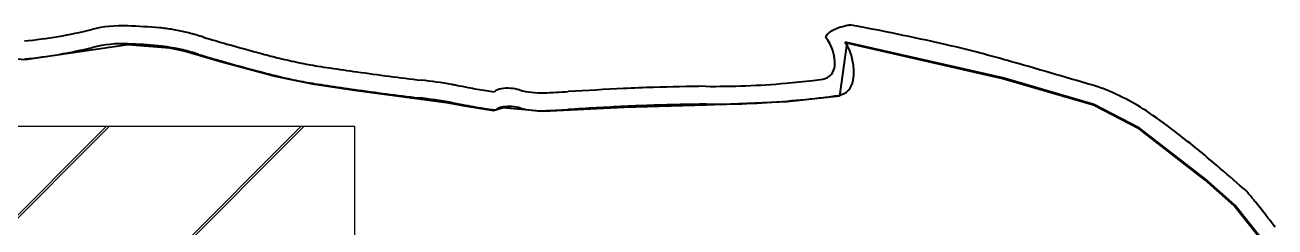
# Model space of a CAD drawing. Header units: metres. Extents: x 625987 to 635197, y 3048449 to 3066446.
# Drawn here: x 634664.53 to 634668.16, y 3063200.388 to 3063200.975 of the extents above; entities that cross this region are included whole.
import ezdxf

# ---------------------------------------------------------------- set-up
doc = ezdxf.new("R2010")
doc.units = ezdxf.units.M
doc.layers.add('C-FENC-AIRF-LEAS', color=253, linetype='Continuous', lineweight=0)
doc.layers.add('C-ROAD-LAND', color=253, linetype='Continuous', lineweight=9)
doc.layers.add('PIPELINE', color=220, linetype='Continuous')

msp = doc.modelspace()

# ---------------------------------------------------------------- hatches: boundary and pattern name
at = {"layer": 'PIPELINE', "linetype": 'Continuous'}
h = msp.add_hatch(dxfattribs=at)
h.set_pattern_fill('JIS_LC_20,_O', color=256, scale=0.02)
h.set_pattern_definition([(45, (-2638.28585, -345.82723), (-0.282842712475, 0.282842712475), []), (45, (-2638.27785, -345.82723), (-0.282842712475, 0.282842712475), [])])
h.paths.add_polyline_path([(634665.4868, 3063193.2009), (634654.1962, 3063193.2009), (634654.1962, 3063200.6806), (634665.4868, 3063200.6806)])

# ---------------------------------------------------------------- linework, layer by layer
at = {"layer": 'C-FENC-AIRF-LEAS', "lineweight": 40}
for p, q in [((634664.8285, 3063200.9176, 24568986.0801), (634664.5296, 3063200.8737, 24568986.0801)), ((634664.8285, 3063200.9176, 24568986.0801), (634664.5296, 3063200.8737, 24568986.0801)), ((634664.9506, 3063200.9074, 24568986.0801), (634664.8285, 3063200.9176, 24568986.0801)), ((634664.9506, 3063200.9074, 24568986.0801), (634664.8285, 3063200.9176, 24568986.0801)), ((634664.9915, 3063200.899, 24568986.0801), (634664.9506, 3063200.9074, 24568986.0801)), ((634664.9915, 3063200.899, 24568986.0801), (634664.9506, 3063200.9074, 24568986.0801)), ((634666.9167, 3063200.9217, 24568986.0801), (634666.8953, 3063200.7682, 24568986.0801)), ((634666.9167, 3063200.9217, 24568986.0801), (634666.8953, 3063200.7682, 24568986.0801)), ((634667.3694, 3063200.819, 24568986.0801), (634666.9167, 3063200.9217, 24568986.0801)), ((634667.3694, 3063200.819, 24568986.0801), (634666.9167, 3063200.9217, 24568986.0801)), ((634664.5296, 3063200.8737, 24568986.0801), (634664.292, 3063200.8926, 24568986.0801)), ((634664.5296, 3063200.8737, 24568986.0801), (634664.292, 3063200.8926, 24568986.0801)), ((634665.1014, 3063200.8671, 24568986.0801), (634664.9915, 3063200.899, 24568986.0801)), ((634665.1014, 3063200.8671, 24568986.0801), (634664.9915, 3063200.899, 24568986.0801)), ((634665.2561, 3063200.8253, 24568986.0801), (634665.1014, 3063200.8671, 24568986.0801)), ((634665.2561, 3063200.8253, 24568986.0801), (634665.1014, 3063200.8671, 24568986.0801)), ((634665.3708, 3063200.8018, 24568986.0801), (634665.2561, 3063200.8253, 24568986.0801)), ((634665.3708, 3063200.8018, 24568986.0801), (634665.2561, 3063200.8253, 24568986.0801)), ((634665.4863, 3063200.7849, 24568986.0801), (634665.3708, 3063200.8018, 24568986.0801)), ((634665.4863, 3063200.7849, 24568986.0801), (634665.3708, 3063200.8018, 24568986.0801)), ((634667.6333, 3063200.7416, 24568986.0801), (634667.3694, 3063200.819, 24568986.0801)), ((634667.6333, 3063200.7416, 24568986.0801), (634667.3694, 3063200.819, 24568986.0801)), ((634665.7607, 3063200.7481, 24568986.0801), (634665.4863, 3063200.7849, 24568986.0801)), ((634665.7607, 3063200.7481, 24568986.0801), (634665.4863, 3063200.7849, 24568986.0801)), ((634666.8953, 3063200.7682, 24568986.0801), (634666.7431, 3063200.7514, 24568986.0801)), ((634666.8953, 3063200.7682, 24568986.0801), (634666.7431, 3063200.7514, 24568986.0801)), ((634665.8074, 3063200.7396, 24568986.0801), (634665.7607, 3063200.7481, 24568986.0801)), ((634665.8074, 3063200.7396, 24568986.0801), (634665.7607, 3063200.7481, 24568986.0801)), ((634665.8907, 3063200.7259, 24568986.0801), (634665.8074, 3063200.7396, 24568986.0801)), ((634665.8907, 3063200.7259, 24568986.0801), (634665.8074, 3063200.7396, 24568986.0801)), ((634665.9186, 3063200.7344, 24568986.0801), (634665.8907, 3063200.7259, 24568986.0801)), ((634665.9186, 3063200.7344, 24568986.0801), (634665.8907, 3063200.7259, 24568986.0801)), ((634666.0354, 3063200.7232, 24568986.0801), (634665.9186, 3063200.7344, 24568986.0801)), ((634666.0354, 3063200.7232, 24568986.0801), (634665.9186, 3063200.7344, 24568986.0801)), ((634666.2704, 3063200.7357, 24568986.0801), (634666.0354, 3063200.7232, 24568986.0801)), ((634666.2704, 3063200.7357, 24568986.0801), (634666.0354, 3063200.7232, 24568986.0801)), ((634666.508, 3063200.7423, 24568986.0801), (634666.2704, 3063200.7357, 24568986.0801)), ((634666.508, 3063200.7423, 24568986.0801), (634666.2704, 3063200.7357, 24568986.0801)), ((634666.7431, 3063200.7514, 24568986.0801), (634666.508, 3063200.7423, 24568986.0801)), ((634666.7431, 3063200.7514, 24568986.0801), (634666.508, 3063200.7423, 24568986.0801)), ((634667.7655, 3063200.6735, 24568986.0801), (634667.6333, 3063200.7416, 24568986.0801)), ((634667.7655, 3063200.6735, 24568986.0801), (634667.6333, 3063200.7416, 24568986.0801)), ((634667.9569, 3063200.5248, 24568986.0801), (634667.7655, 3063200.6735, 24568986.0801)), ((634667.9569, 3063200.5248, 24568986.0801), (634667.7655, 3063200.6735, 24568986.0801)), ((634668.0414, 3063200.4499, 24568986.0801), (634667.9569, 3063200.5248, 24568986.0801)), ((634668.0414, 3063200.4499, 24568986.0801), (634667.9569, 3063200.5248, 24568986.0801)), ((634668.1173, 3063200.3547, 24568986.0801), (634668.0414, 3063200.4499, 24568986.0801)), ((634668.1173, 3063200.3547, 24568986.0801), (634668.0414, 3063200.4499, 24568986.0801))]:
    msp.add_line(p, q, dxfattribs=at)
at = {"layer": 'C-ROAD-LAND', "lineweight": 40}
for p, q in [((634667.3701, 3063200.8215, 24568986.0801), (634666.9122, 3063200.9254, 24568986.0801)), ((634667.3701, 3063200.8215, 24568986.0801), (634666.9122, 3063200.9254, 24568986.0801)), ((634667.6343, 3063200.7441, 24568986.0801), (634667.3701, 3063200.8215, 24568986.0801)), ((634667.6343, 3063200.7441, 24568986.0801), (634667.3701, 3063200.8215, 24568986.0801)), ((634667.7669, 3063200.6757, 24568986.0801), (634667.6343, 3063200.7441, 24568986.0801)), ((634667.7669, 3063200.6757, 24568986.0801), (634667.6343, 3063200.7441, 24568986.0801)), ((634667.9585, 3063200.5268, 24568986.0801), (634667.7669, 3063200.6757, 24568986.0801)), ((634667.9585, 3063200.5268, 24568986.0801), (634667.7669, 3063200.6757, 24568986.0801)), ((634668.0433, 3063200.4517, 24568986.0801), (634667.9585, 3063200.5268, 24568986.0801)), ((634668.0433, 3063200.4517, 24568986.0801), (634667.9585, 3063200.5268, 24568986.0801)), ((634668.1193, 3063200.3563, 24568986.0801), (634668.0433, 3063200.4517, 24568986.0801)), ((634668.1193, 3063200.3563, 24568986.0801), (634668.0433, 3063200.4517, 24568986.0801))]:
    msp.add_line(p, q, dxfattribs=at)
for centre, major_axis, ratio, start_param, end_param in [((634664.4021, 3063202.2545, 24568986.0801), (0.9417, 0.9417), 1, 4.021543, 4.170581), ((634664.4021, 3063202.2545, 24568986.0801), (0.9417, 0.9417), 1, 4.021543, 4.170581), ((634664.8118, 3063200.6058, 24568986.0801), (-0.2595, 0.2595), 1, -0.826421, -0.541808), ((634664.8118, 3063200.6058, 24568986.0801), (-0.2595, 0.2595), 1, -0.826421, -0.541808), ((634664.7366, 3063198.7748, 24568986.0801), (1.5553, 1.5553), 1, 0.701771, 0.744373), ((634664.7366, 3063198.7748, 24568986.0801), (1.5553, 1.5553), 1, 0.701771, 0.744373), ((634664.8896, 3063200.5992, 24568986.0801), (-0.2608, 0.2608), 1, -0.973105, -0.869021), ((634664.8896, 3063200.5992, 24568986.0801), (-0.2608, 0.2608), 1, -0.973105, -0.869021), ((634664.4212, 3063198.1337, 24568986.0801), (2.0353, 2.0353), 0.999994, 0.584338, 0.597694), ((634664.4212, 3063198.1337, 24568986.0801), (2.0353, 2.0353), 0.999994, 0.584338, 0.597694), ((634664.9662, 3063200.8075, 24568986.0801), (-0.1057, 0.1057), 0.999998, -1.045063, -0.986458), ((634664.9662, 3063200.8075, 24568986.0801), (-0.1057, 0.1057), 0.999998, -1.045063, -0.986458), ((634664.6998, 3063199.8046, 24568986.0801), (0.8395, 0.8395), 0.999999, 0.487865, 0.525728), ((634664.6998, 3063199.8046, 24568986.0801), (0.8395, 0.8395), 0.999999, 0.487865, 0.525728), ((634665.9215, 3063203.7889, 24568986.0801), (-2.1073, 2.1073), 0.999999, 2.058662, 2.08256), ((634665.9215, 3063203.7889, 24568986.0801), (-2.1073, 2.1073), 0.999999, 2.058662, 2.08256), ((634666.9021, 3063200.917, 24568986.0801), (-0.0369, 0.0369), 1, 0.108855, 0.333054), ((634666.9021, 3063200.917, 24568986.0801), (-0.0369, 0.0369), 1, 0.108855, 0.333054), ((634666.7618, 3063200.8641, 24568986.0801), (0.085, 0.085), 1, 5.43182, 6.178543), ((634666.7618, 3063200.8641, 24568986.0801), (0.085, 0.085), 1, 5.43182, 6.178543), ((634666.8762, 3063200.9377, 24568986.0801), (-0.0134, 0.0134), 0.999999, -0.483606, 0.108851), ((634666.8762, 3063200.9377, 24568986.0801), (-0.0134, 0.0134), 0.999999, -0.483606, 0.108851), ((634666.8981, 3063200.9186, 24568986.0801), (0.0327, 0.0327), 0.999999, 1.038949, 1.421509), ((634666.8981, 3063200.9186, 24568986.0801), (0.0327, 0.0327), 0.999999, 1.038949, 1.421509), ((634666.9127, 3063200.9153, 24568986.0801), (-0.0388, 0.0388), 1, -0.631664, -0.285412), ((634666.9127, 3063200.9153, 24568986.0801), (-0.0388, 0.0388), 1, -0.631664, -0.285412), ((634666.928, 3063200.9124, 24568986.0801), (-0.0437, 0.0437), 0.999999, -0.615431, -0.392466), ((634666.928, 3063200.9124, 24568986.0801), (-0.0437, 0.0437), 0.999999, -0.615431, -0.392466), ((634666.9516, 3063200.7752, 24568986.0801), (-0.1422, 0.1422), 0.999995, -0.672068, -0.615442), ((634666.9516, 3063200.7752, 24568986.0801), (-0.1422, 0.1422), 0.999995, -0.672068, -0.615442), ((634665.6162, 3063193.9509, 24568986.0801), (5.0527, 5.0527), 1, 0.562166, 0.600649), ((634665.6162, 3063193.9509, 24568986.0801), (5.0527, 5.0527), 1, 0.562166, 0.600649), ((634664.4006, 3063202.2213, 24568986.0801), (0.9554, 0.9554), 1, 4.022558, 4.17023), ((634664.4006, 3063202.2213, 24568986.0801), (0.9554, 0.9554), 1, 4.022558, 4.17023), ((634664.8128, 3063200.5602, 24568986.0801), (0.2548, 0.2548), 1, 0.741975, 1.028638), ((634664.8128, 3063200.5602, 24568986.0801), (0.2548, 0.2548), 1, 0.741975, 1.028638), ((634664.7325, 3063198.712, 24568986.0801), (1.5629, 1.5629), 1, 0.701774, 0.741976), ((634664.7325, 3063198.712, 24568986.0801), (1.5629, 1.5629), 1, 0.701774, 0.741976), ((634664.8898, 3063200.589, 24568986.0801), (0.231, 0.231), 1, 0.59716, 0.701772), ((634664.8898, 3063200.589, 24568986.0801), (0.231, 0.231), 1, 0.59716, 0.701772), ((634664.4508, 3063198.2844, 24568986.0801), (1.8899, 1.8899), 0.999999, 0.582917, 0.597163), ((634664.4508, 3063198.2844, 24568986.0801), (1.8899, 1.8899), 0.999999, 0.582917, 0.597163), ((634668.115, 3063211.604, 24568986.0801), (7.8469, 7.8469), 0.999999, 3.653352, 3.662973), ((634668.115, 3063211.604, 24568986.0801), (7.8469, 7.8469), 0.999999, 3.653352, 3.662973), ((634666.7693, 3063200.8378, 24568986.0801), (-0.1185, 0.1185), 1, 3.787964, 4.477402), ((634666.7693, 3063200.8378, 24568986.0801), (-0.1185, 0.1185), 1, 3.787964, 4.477402), ((634666.4347, 3063197.5564, 24568986.0801), (2.4384, 2.4384), 1, 0.506765, 0.562165), ((634666.4347, 3063197.5564, 24568986.0801), (2.4384, 2.4384), 1, 0.506765, 0.562165), ((634664.7172, 3063199.8592, 24568986.0801), (0.7623, 0.7623), 1, 0.487433, 0.531126), ((634664.7172, 3063199.8592, 24568986.0801), (0.7623, 0.7623), 1, 0.487433, 0.531126), ((634665.8996, 3063203.7095, 24568986.0801), (-2.0858, 2.0858), 0.999999, 2.05823, 2.082429), ((634665.8996, 3063203.7095, 24568986.0801), (-2.0858, 2.0858), 0.999999, 2.05823, 2.082429), ((634668.0803, 3063211.4749, 24568986.0801), (-7.7892, 7.7892), 0.999998, 2.082428, 2.092178), ((634668.0803, 3063211.4749, 24568986.0801), (-7.7892, 7.7892), 0.999998, 2.082428, 2.092178), ((634665.8852, 3063203.3556, 24568986.0801), (-1.8051, 1.8051), 0.999999, 2.092183, 2.112242), ((634665.8852, 3063203.3556, 24568986.0801), (-1.8051, 1.8051), 0.999999, 2.092183, 2.112242), ((634665.6053, 3063202.2308, 24568986.0801), (-0.9854, 0.9854), 1, 2.112235, 2.154748), ((634665.6053, 3063202.2308, 24568986.0801), (-0.9854, 0.9854), 1, 2.112235, 2.154748), ((634656.202, 3063161.7872, 24568986.0801), (28.7456, 28.7456), 0.999999, 0.500399, 0.506766), ((634656.202, 3063161.7872, 24568986.0801), (28.7456, 28.7456), 0.999999, 0.500399, 0.506766), ((634665.8973, 3063203.3994, 24568986.0801), (1.8739, 1.8739), 0.999998, 3.662977, 3.682856), ((634665.8973, 3063203.3994, 24568986.0801), (1.8739, 1.8739), 0.999998, 3.662977, 3.682856), ((634665.5642, 3063202.0295, 24568986.0801), (0.8402, 0.8402), 1, 3.72555, 3.771593), ((634665.5642, 3063202.0295, 24568986.0801), (0.8402, 0.8402), 1, 3.72555, 3.771593), ((634665.9603, 3063204.5581, 24568986.0801), (2.65, 2.65), 0.999996, 3.771588, 3.781006), ((634665.9603, 3063204.5581, 24568986.0801), (2.65, 2.65), 0.999996, 3.771588, 3.781006), ((634668.1825, 3063219.6721, 24568986.0801), (-13.4521, 13.4521), 0.999998, 2.210213, 2.214394), ((634668.1825, 3063219.6721, 24568986.0801), (-13.4521, 13.4521), 0.999998, 2.210213, 2.214394), ((634666.4999, 3063207.8859, 24568986.0801), (5.0335, 5.0335), 1, 3.785189, 3.811661), ((634666.4999, 3063207.8859, 24568986.0801), (5.0335, 5.0335), 1, 3.785189, 3.811661), ((634666.8399, 3063200.859, 24568986.0801), (-0.0296, 0.0296), 1, 2.527882, 3.861018), ((634666.8399, 3063200.859, 24568986.0801), (-0.0296, 0.0296), 1, 2.527882, 3.861018), ((634665.6008, 3063202.2091, 24568986.0801), (1.0066, 1.0066), 1, 3.682853, 3.725546), ((634665.6008, 3063202.2091, 24568986.0801), (1.0066, 1.0066), 1, 3.682853, 3.725546), ((634665.5599, 3063202.0091, 24568986.0801), (0.8622, 0.8622), 1, 3.725544, 3.771675), ((634665.5599, 3063202.0091, 24568986.0801), (0.8622, 0.8622), 1, 3.725544, 3.771675), ((634665.9745, 3063204.6569, 24568986.0801), (-2.7573, 2.7573), 0.999999, 2.200886, 2.210217), ((634665.9745, 3063204.6569, 24568986.0801), (-2.7573, 2.7573), 0.999999, 2.200886, 2.210217), ((634668.1641, 3063219.5496, 24568986.0801), (-13.4014, 13.4014), 0.999996, 2.21021, 2.214443), ((634668.1641, 3063219.5496, 24568986.0801), (-13.4014, 13.4014), 0.999996, 2.21021, 2.214443), ((634665.4966, 3063199.2247, 24568986.0801), (-1.1319, 1.1319), 0.999999, -0.95656, -0.900729), ((634665.4966, 3063199.2247, 24568986.0801), (-1.1319, 1.1319), 0.999999, -0.95656, -0.900729), ((634665.5877, 3063199.752, 24568986.0801), (-0.7535, 0.7535), 0.999984, -0.968545, -0.956571), ((634665.5877, 3063199.752, 24568986.0801), (-0.7535, 0.7535), 0.999984, -0.968545, -0.956571), ((634667.2905, 3063208.9459, 24568986.0801), (5.858, 5.858), 0.999979, 3.743865, 3.748159), ((634667.2905, 3063208.9459, 24568986.0801), (5.858, 5.858), 0.999979, 3.743865, 3.748159), ((634666.6795, 3063189.0706, 24568986.0801), (8.2926, 8.2926), 1, 0.800182, 0.813034), ((634666.6795, 3063189.0706, 24568986.0801), (8.2926, 8.2926), 1, 0.800182, 0.813034), ((634666.5301, 3063203.1979, 24568986.0801), (-1.6979, 1.6979), 1, 2.346227, 2.394904), ((634666.5301, 3063203.1979, 24568986.0801), (-1.6979, 1.6979), 1, 2.346227, 2.394904), ((634666.531, 3063203.1744, 24568986.0801), (-1.6813, 1.6813), 1, 2.394904, 2.443821), ((634666.531, 3063203.1744, 24568986.0801), (-1.6813, 1.6813), 1, 2.394904, 2.443821), ((634666.4284, 3063204.3418, 24568986.0801), (-2.5099, 2.5099), 0.999999, 2.443823, 2.466265), ((634666.4284, 3063204.3418, 24568986.0801), (-2.5099, 2.5099), 0.999999, 2.443823, 2.466265), ((634666.7666, 3063201.2818, 24568986.0801), (-0.333, 0.333), 1, 2.466262, 2.52788), ((634666.7666, 3063201.2818, 24568986.0801), (-0.333, 0.333), 1, 2.466262, 2.52788), ((634666.8838, 3063200.8217, 24568986.0801), (0.0368, 0.0368), 1, 4.103956, 5.358768), ((634666.8838, 3063200.8217, 24568986.0801), (0.0368, 0.0368), 1, 4.103956, 5.358768), ((634667.5408, 3063200.4893, 24568986.0801), (0.2288, 0.2288), 1, 0.429015, 0.500399), ((634667.5408, 3063200.4893, 24568986.0801), (0.2288, 0.2288), 1, 0.429015, 0.500399), ((634666.4937, 3063207.8445, 24568986.0801), (-5.0406, 5.0406), 1, 2.214444, 2.240831), ((634666.4937, 3063207.8445, 24568986.0801), (-5.0406, 5.0406), 1, 2.214444, 2.240831), ((634665.4902, 3063199.1846, 24568986.0801), (1.1238, 1.1238), 1, 0.609396, 0.670037), ((634665.4902, 3063199.1846, 24568986.0801), (1.1238, 1.1238), 1, 0.609396, 0.670037), ((634666.4131, 3063204.0924, 24568986.0801), (2.3706, 2.3706), 0.999996, 3.748155, 3.764003), ((634666.4131, 3063204.0924, 24568986.0801), (2.3706, 2.3706), 0.999996, 3.748155, 3.764003), ((634665.9318, 3063201.1657, 24568986.0801), (0.2733, 0.2733), 1, 3.764, 3.826414), ((634665.9318, 3063201.1657, 24568986.0801), (0.2733, 0.2733), 1, 3.764, 3.826414), ((634665.9189, 3063200.7486, 24568986.0801), (0.0294, 0.0294), 0.999999, 0.926722, 1.456874), ((634665.9189, 3063200.7486, 24568986.0801), (0.0294, 0.0294), 0.999999, 0.926722, 1.456874), ((634665.9313, 3063200.6614, 24568986.0801), (-0.0917, 0.0917), 1, -1.057246, -0.644079), ((634665.9313, 3063200.6614, 24568986.0801), (-0.0917, 0.0917), 1, -1.057246, -0.644079), ((634666.0281, 3063201.0089, 24568986.0801), (0.1634, 0.1634), 1, 3.655142, 3.963661), ((634666.0281, 3063201.0089, 24568986.0801), (0.1634, 0.1634), 1, 3.655142, 3.963661), ((634665.926, 3063203.793, 24568986.0801), (2.1334, 2.1334), 1, 3.963661, 3.987224), ((634665.926, 3063203.793, 24568986.0801), (2.1334, 2.1334), 1, 3.963661, 3.987224), ((634667.0375, 3063185.362, 24568986.0801), (10.923, 10.923), 1, 0.835217, 0.84563), ((634667.0375, 3063185.362, 24568986.0801), (10.923, 10.923), 1, 0.835217, 0.84563), ((634666.4642, 3063196.859, 24568986.0801), (2.7833, 2.7833), 1, 0.813035, 0.835218), ((634666.4642, 3063196.859, 24568986.0801), (2.7833, 2.7833), 1, 0.813035, 0.835218), ((634666.4193, 3063204.6576, 24568986.0801), (2.7697, 2.7697), 1, 4.009707, 4.03706), ((634666.4193, 3063204.6576, 24568986.0801), (2.7697, 2.7697), 1, 4.009707, 4.03706), ((634666.7776, 3063201.4155, 24568986.0801), (-0.4633, 0.4633), 1, 2.466259, 2.533151), ((634666.7776, 3063201.4155, 24568986.0801), (-0.4633, 0.4633), 1, 2.466259, 2.533151), ((634667.4206, 3063200.1665, 24568986.0801), (-0.4724, 0.4724), 1, -1.261577, -1.141782), ((634667.4206, 3063200.1665, 24568986.0801), (-0.4724, 0.4724), 1, -1.261577, -1.141782), ((634667.4256, 3063200.1761, 24568986.0801), (-0.4647, 0.4647), 0.999999, -1.382363, -1.261579), ((634667.4256, 3063200.1761, 24568986.0801), (-0.4647, 0.4647), 0.999999, -1.382363, -1.261579), ((634667.4604, 3063209.8743, 24568986.0801), (-6.5623, 6.5623), 0.999997, 2.172863, 2.177175), ((634667.4604, 3063209.8743, 24568986.0801), (-6.5623, 6.5623), 0.999997, 2.172863, 2.177175), ((634666.516, 3063204.6553, 24568986.0801), (-2.8119, 2.8119), 1, 2.177176, 2.1932), ((634666.516, 3063204.6553, 24568986.0801), (-2.8119, 2.8119), 1, 2.177176, 2.1932), ((634665.9345, 3063201.1195, 24568986.0801), (-0.2782, 0.2782), 1, 2.193209, 2.244155), ((634665.9345, 3063201.1195, 24568986.0801), (-0.2782, 0.2782), 1, 2.193209, 2.244155), ((634665.8925, 3063200.7458, 24568986.0801), (-0.0123, 0.0123), 1, 2.244147, 2.913394), ((634665.8925, 3063200.7458, 24568986.0801), (-0.0123, 0.0123), 1, 2.244147, 2.913394), ((634665.9237, 3063200.6956, 24568986.0801), (0.0295, 0.0295), 1, 0.915339, 1.342613), ((634665.9237, 3063200.6956, 24568986.0801), (0.0295, 0.0295), 1, 0.915339, 1.342613), ((634665.9351, 3063200.6087, 24568986.0801), (-0.0915, 0.0915), 1, -1.052268, -0.65547), ((634665.9351, 3063200.6087, 24568986.0801), (-0.0915, 0.0915), 1, -1.052268, -0.65547), ((634666.0276, 3063200.9471, 24568986.0801), (-0.1565, 0.1565), 1, 2.08932, 2.391861), ((634666.0276, 3063200.9471, 24568986.0801), (-0.1565, 0.1565), 1, 2.08932, 2.391861), ((634665.9336, 3063203.5803, 24568986.0801), (-2.0197, 2.0197), 1, 2.391865, 2.416697), ((634665.9336, 3063203.5803, 24568986.0801), (-2.0197, 2.0197), 1, 2.391865, 2.416697), ((634667.0322, 3063185.4442, 24568986.0801), (10.828, 10.828), 1, 0.835175, 0.845899), ((634667.0322, 3063185.4442, 24568986.0801), (10.828, 10.828), 1, 0.835175, 0.845899), ((634666.4655, 3063196.8199, 24568986.0801), (-2.7741, 2.7741), 1, -0.757763, -0.735622), ((634666.4655, 3063196.8199, 24568986.0801), (-2.7741, 2.7741), 1, -0.757763, -0.735622), ((634666.6838, 3063188.9244, 24568986.0801), (8.3593, 8.3593), 1, 0.800278, 0.813033), ((634666.6838, 3063188.9244, 24568986.0801), (8.3593, 8.3593), 1, 0.800278, 0.813033), ((634666.5208, 3063203.4679, 24568986.0801), (-1.9255, 1.9255), 1, 2.35143, 2.394904), ((634666.5208, 3063203.4679, 24568986.0801), (-1.9255, 1.9255), 1, 2.35143, 2.394904), ((634666.5234, 3063203.4026, 24568986.0801), (-1.8793, 1.8793), 1, 2.394904, 2.43891), ((634666.5234, 3063203.4026, 24568986.0801), (-1.8793, 1.8793), 1, 2.394904, 2.43891), ((634666.893, 3063199.3926, 24568986.0801), (-1.1346, 1.1346), 0.999999, -1.445968, -1.382359), ((634666.893, 3063199.3926, 24568986.0801), (-1.1346, 1.1346), 0.999999, -1.445968, -1.382359), ((634665.8298, 3063198.0243, 24568986.0801), (2.3599, 2.3599), 1, 0.080725, 0.124827), ((634665.8298, 3063198.0243, 24568986.0801), (2.3599, 2.3599), 1, 0.080725, 0.124827), ((634664.6599, 3063196.6485, 24568986.0801), (3.6369, 3.6369), 1, 0.060791, 0.080723), ((634664.6599, 3063196.6485, 24568986.0801), (3.6369, 3.6369), 1, 0.060791, 0.080723), ((634667.9761, 3063200.3945, 24568986.0801), (0.0993, 0.0993), 0.999999, 6.223259, 6.343958), ((634667.9761, 3063200.3945, 24568986.0801), (0.0993, 0.0993), 0.999999, 6.223259, 6.343958), ((634667.6177, 3063200.0766, 24568986.0801), (-0.438, 0.438), 0.999999, 4.599393, 4.65249), ((634667.6177, 3063200.0766, 24568986.0801), (-0.438, 0.438), 0.999999, 4.599393, 4.65249), ((634664.1105, 3063197.2843, 24568986.0801), (-3.608, 3.608), 0.999998, 4.58089, 4.599389), ((634664.1105, 3063197.2843, 24568986.0801), (-3.608, 3.608), 0.999998, 4.58089, 4.599389)]:
    msp.add_ellipse(centre, major_axis=major_axis, ratio=ratio, start_param=start_param, end_param=end_param, dxfattribs=at)
at = {"layer": 'PIPELINE', "linetype": 'Continuous', "elevation": 19648634.9603}
msp.add_lwpolyline([(634665.4868, 3063193.2009), (634654.1962, 3063193.2009), (634654.1962, 3063200.6806), (634665.4868, 3063200.6806)], close=True, dxfattribs=at)

doc.saveas('drawing.dxf')
